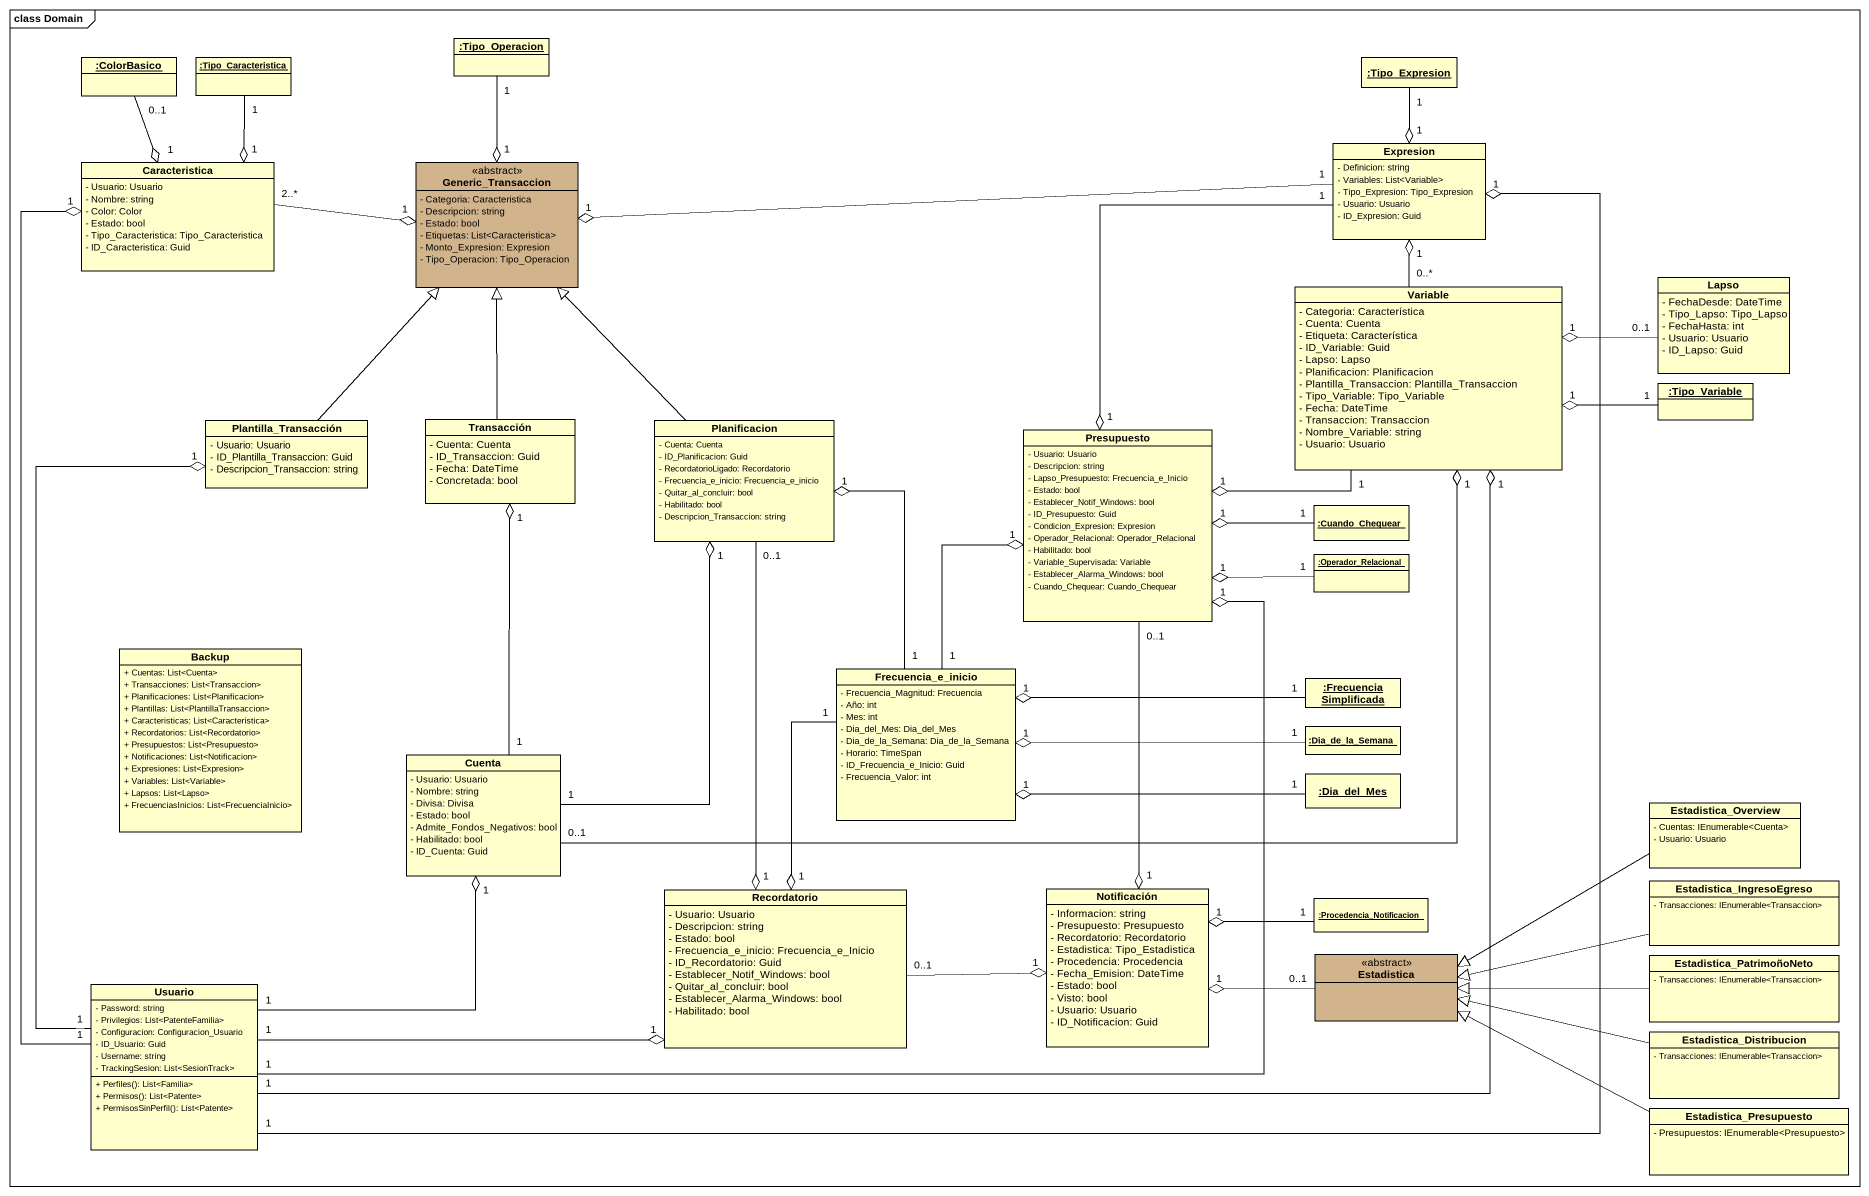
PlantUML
@startuml
mainframe class Domain
hide circle
hide empty members
skinparam classAttributeIconSize 0
object ":ColorBasico" as ColorBasico
object ":Tipo_Caracteristica" as Tipo_Caracteristica
object ":Tipo_Operacion" as Tipo_Operacion
object ":Tipo_Expresion" as Tipo_Expresion
class Expresion {
  - Definicion: string
  - Variables: List<Variable>
  - Tipo_Expresion: Tipo_Expresion
  - Usuario: Usuario
  - ID_Expresion: Guid
}
class Caracteristica {
  - Usuario: Usuario
  - Nombre: string
  - Color: Color
  - Estado: bool
  - Tipo_Caracteristica: Tipo_Caracteristica
  - ID_Caracteristica: Guid
}
class Generic_Transaccion <<abstract>> #D2B48C {
  - Categoria: Caracteristica
  - Descripcion: string
  - Estado: bool
  - Etiquetas: List<Caracteristica>
  - Monto_Expresion: Expresion
  - Tipo_Operacion: Tipo_Operacion
}
class Lapso {
  - FechaDesde: DateTime
  - Tipo_Lapso: Tipo_Lapso
  - FechaHasta: int
  - Usuario: Usuario
  - ID_Lapso: Guid
}
class Variable {
  - Categoria: Característica
  - Cuenta: Cuenta
  - Etiqueta: Característica
  - ID_Variable: Guid
  - Lapso: Lapso
  - Planificacion: Planificacion
  - Plantilla_Transaccion: Plantilla_Transaccion
  - Tipo_Variable: Tipo_Variable
  - Fecha: DateTime
  - Transaccion: Transaccion
  - Nombre_Variable: string
  - Usuario: Usuario
}
object ":Tipo_Variable" as Tipo_Variable
class Plantilla_Transacción {
  - Usuario: Usuario
  - ID_Plantilla_Transaccion: Guid
  - Descripcion_Transaccion: string
}
class Transacción {
  - Cuenta: Cuenta
  - ID_Transaccion: Guid
  - Fecha: DateTime
  - Concretada: bool
}
class Planificacion {
  - Cuenta: Cuenta
  - ID_Planificacion: Guid
  - RecordatorioLigado: Recordatorio
  - Frecuencia_e_inicio: Frecuencia_e_inicio
  - Quitar_al_concluir: bool
  - Habilitado: bool
  - Descripcion_Transaccion: string
}
class Presupuesto {
  - Usuario: Usuario
  - Descripcion: string
  - Lapso_Presupuesto: Frecuencia_e_Inicio
  - Estado: bool
  - Establecer_Notif_Windows: bool
  - ID_Presupuesto: Guid
  - Condicion_Expresion: Expresion
  - Operador_Relacional: Operador_Relacional
  - Habilitado: bool
  - Variable_Supervisada: Variable
  - Establecer_Alarma_Windows: bool
  - Cuando_Chequear: Cuando_Chequear
}
object ":Cuando_Chequear" as Cuando_Chequear
object ":Operador_Relacional" as Operador_Relacional
class Backup {
  + Cuentas: List<Cuenta>
  + Transacciones: List<Transaccion>
  + Planificaciones: List<Planificacion>
  + Plantillas: List<PlantillaTransaccion>
  + Caracteristicas: List<Caracteristica>
  + Recordatorios: List<Recordatorio>
  + Presupuestos: List<Presupuesto>
  + Notificaciones: List<Notificacion>
  + Expresiones: List<Expresion>
  + Variables: List<Variable>
  + Lapsos: List<Lapso>
  + FrecuenciasInicios: List<FrecuenciaInicio>
}
class Frecuencia_e_inicio {
  - Frecuencia_Magnitud: Frecuencia
  - Año: int
  - Mes: int
  - Dia_del_Mes: Dia_del_Mes
  - Dia_de_la_Semana: Dia_de_la_Semana
  - Horario: TimeSpan
  - ID_Frecuencia_e_Inicio: Guid
  - Frecuencia_Valor: int
}
object ":FrecuenciaSimplificada" as FrecuenciaSimplificada
object ":Dia_de_la_Semana" as Dia_de_la_Semana
class Cuenta {
  - Usuario: Usuario
  - Nombre: string
  - Divisa: Divisa
  - Estado: bool
  - Admite_Fondos_Negativos: bool
  - Habilitado: bool
  - ID_Cuenta: Guid
}
object ":Dia_del_Mes" as Dia_del_Mes
class Estadistica_Overview {
  - Cuentas: IEnumerable<Cuenta>
  - Usuario: Usuario
}
class Estadistica_IngresoEgreso {
  - Transacciones: IEnumerable<Transaccion>
}
class Recordatorio {
  - Usuario: Usuario
  - Descripcion: string
  - Estado: bool
  - Frecuencia_e_inicio: Frecuencia_e_Inicio
  - ID_Recordatorio: Guid
  - Establecer_Notif_Windows: bool
  - Quitar_al_concluir: bool
  - Establecer_Alarma_Windows: bool
  - Habilitado: bool
}
class Notificación {
  - Informacion: string
  - Presupuesto: Presupuesto
  - Recordatorio: Recordatorio
  - Estadistica: Tipo_Estadistica
  - Procedencia: Procedencia
  - Fecha_Emision: DateTime
  - Estado: bool
  - Visto: bool
  - Usuario: Usuario
  - ID_Notificacion: Guid
}
object ":Procedencia_Notificacion" as Procedencia_Notificacion
class Estadistica <<abstract>> #D2B48C
class Estadistica_PatrimoñoNeto {
  - Transacciones: IEnumerable<Transaccion>
}
class Usuario {
  - Password: string
  - Privilegios: List<PatenteFamilia>
  - Configuracion: Configuracion_Usuario
  - ID_Usuario: Guid
  - Username: string
  - TrackingSesion: List<SesionTrack>
  + Perfiles(): List<Familia>
  + Permisos(): List<Patente>
  + PermisosSinPerfil(): List<Patente>
}
class Estadistica_Distribucion {
  - Transacciones: IEnumerable<Transaccion>
}
class Estadistica_Presupuesto {
  - Presupuestos: IEnumerable<Presupuesto>
}
ColorBasico "0..1" --o "1" Caracteristica
Tipo_Caracteristica "1" --o "1" Caracteristica
Tipo_Operacion "1" --o "1" Generic_Transaccion
Tipo_Expresion "1" --o "1" Expresion
Expresion "1" -left-o "1" Generic_Transaccion
Expresion "1" --o "1" Presupuesto
Caracteristica "2..*" -right-o "1" Generic_Transaccion
Lapso "0..1" -left-o "1" Variable
Variable "0..*" -up-o "1" Expresion
Variable "1" -left-o "1" Presupuesto
Tipo_Variable "1" -left-o "1" Variable
Plantilla_Transacción -up-|> Generic_Transaccion
Transacción -up-|> Generic_Transaccion
Planificacion -up-|> Generic_Transaccion
Planificacion "0..1" --o "1" Recordatorio
Presupuesto "0..1" --o "1" Notificación
Cuando_Chequear "1" -left-o "1" Presupuesto
Operador_Relacional "1" -left-o "1" Presupuesto
Frecuencia_e_inicio "1" -up-o "1" Planificacion
Frecuencia_e_inicio "1" -up-o "1" Presupuesto
Frecuencia_e_inicio "1" --o "1" Recordatorio
FrecuenciaSimplificada "1" -left-o "1" Frecuencia_e_inicio
Dia_de_la_Semana "1" -left-o "1" Frecuencia_e_inicio
Cuenta "0..1" -right-o "1" Variable
Cuenta "1" -up-o "1" Transacción
Cuenta "1" -up-o "1" Planificacion
Dia_del_Mes "1" -left-o "1" Frecuencia_e_inicio
Estadistica_Overview -left-|> Estadistica
Estadistica_IngresoEgreso -left-|> Estadistica
Recordatorio "0..1" -right-o "1" Notificación
Procedencia_Notificacion "1" -left-o "1" Notificación
Estadistica "0..1" -left-o "1" Notificación
Estadistica_PatrimoñoNeto -left-|> Estadistica
Usuario "1" -up-o "1" Expresion
Usuario "1" -up-o "1" Caracteristica
Usuario "1" -right-o "1" Variable
Usuario "1" -up-o "1" Plantilla_Transacción
Usuario "1" -right-o "1" Presupuesto
Usuario "1" -up-o "1" Cuenta
Usuario "1" -right-o "1" Recordatorio
Estadistica_Distribucion -left-|> Estadistica
Estadistica_Presupuesto -left-|> Estadistica
@enduml
